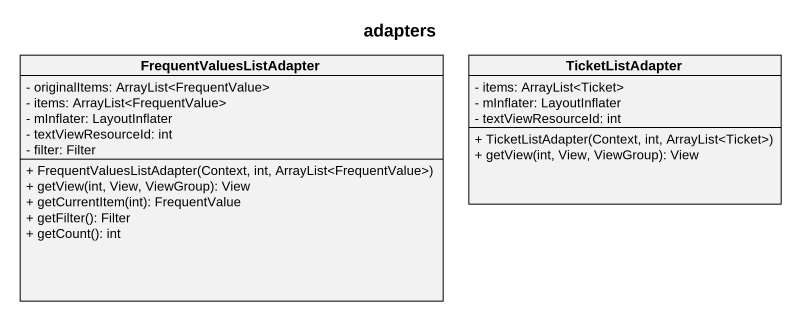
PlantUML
@startuml
title adapters
hide circle
hide empty members
skinparam classAttributeIconSize 0
class FrequentValuesListAdapter {
  - originalItems: ArrayList<FrequentValue>
  - items: ArrayList<FrequentValue>
  - mInflater: LayoutInflater
  - textViewResourceId: int
  - filter: Filter
  + FrequentValuesListAdapter(Context, int, ArrayList<FrequentValue>)
  + getView(int, View, ViewGroup): View
  + getCurrentItem(int): FrequentValue
  + getFilter(): Filter
  + getCount(): int
}
class TicketListAdapter {
  - items: ArrayList<Ticket>
  - mInflater: LayoutInflater
  - textViewResourceId: int
  + TicketListAdapter(Context, int, ArrayList<Ticket>)
  + getView(int, View, ViewGroup): View
}
@enduml
